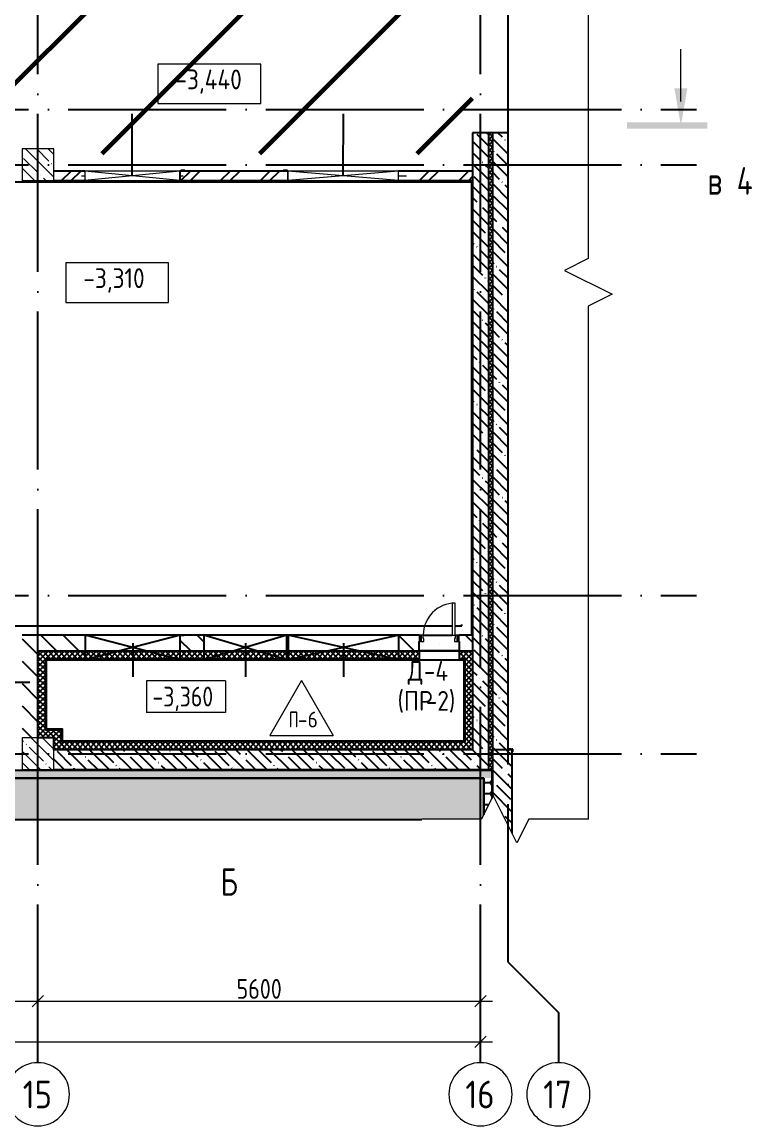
# Model space of a CAD drawing. Header units: millimetres. Extents: x -68946 to 288321, y -402657 to 324925.
# Drawn here: x 61564 to 70798, y 155941 to 169902 of the extents above; entities that cross this region are included whole.
import ezdxf

# ---------------------------------------------------------------- set-up
doc = ezdxf.new("R2010")
doc.units = ezdxf.units.MM
doc.linetypes.add('ADSK_Линия сетки', pattern=[2500, 2000, -250, 0, -250])
doc.linetypes.add('ADSK_Штриховая_ш3 п1_5', pattern=[22.5, 15, -7.5])
doc.layers.get('Defpoints').update_dxf_attribs({"color": 250})
for name, color, linetype, lineweight in [('3.4) ПТ-5         4 вып', 150, 'Continuous', 60), ('A-ANNO-DIMS', 250, 'Continuous', 9), ('A-ANNO-NOTE', 250, 'Continuous', 9), ('A-DETL-1', 250, 'Continuous', 53), ('A-DETL-GENF', 250, 'Continuous', 9), ('A-DETL-GENF-1', 250, 'Continuous', 5), ('A-DOOR', 250, 'Continuous', 5), ('A-DOOR-1', 250, 'Continuous', 13), ('A-DOOR-FRAM', 250, 'Continuous', 5), ('A-DOOR-IDEN', 7, 'Continuous', 9), ('A-FLOR-IDEN', 7, 'Continuous', 9), ('A-GENM-1', 250, 'Continuous', 5), ('A-GENM-2', 250, 'Continuous', 5), ('A-GLAZ-IDEN', 7, 'Continuous', 9), ('A-WALL', 250, 'Continuous', 9), ('A-WALL-1', 250, 'Continuous', 50), ('A-WALL-2', 250, 'Continuous', 5), ('A-WALL-IDEN', 7, 'Continuous', 9), ('G-ANNO-DIMS', 250, 'Continuous', 9), ('G-ANNO-SYMB-1', 250, 'Continuous', 40), ('G-ANNO-SYMB-2', 250, 'Continuous', 20), ('G-ANNO-SYMB-3', 250, 'Continuous', 9), ('I-WALL', 7, 'Continuous', 9), ('I-WALL-1', 250, 'Continuous', 5), ('S-COLS', 7, 'Continuous', 9), ('S-COLS-1', 250, 'Continuous', 5), ('S-COLS-2', 250, 'Continuous', 5), ('Оси', 250, 'Continuous', 9), ('Оси-1', 250, 'ADSK_Линия сетки', 9)]:
    doc.layers.add(name, color=color, linetype=linetype, lineweight=lineweight)
doc.layers.add('A-AREA-1', color=4, linetype='ADSK_Штриховая_ш3 п1_5', lineweight=25, true_color=0x00ffff)
doc.layers.add('A-GLAZ-1', color=7, linetype='Continuous', lineweight=5, true_color=0x7f7f7f)
doc.styles.add('GOST Common', font='', dxfattribs={"width": 0.9, "height": 350})
doc.styles.add('GOST Common_1', font='', dxfattribs={"width": 0.9, "height": 250})
doc.styles.add('GOST Common_2', font='', dxfattribs={"width": 0.8, "height": 350})
doc.styles.add('ISOCPEUR', font='isocpeur.ttf', dxfattribs={"width": 0.8, "height": 100})
doc.styles.add('ISOCPEUR_1', font='isocpeur.ttf', dxfattribs={"width": 0.9, "height": 250})
doc.styles.add('А3', font='ГОСТ тип А.ttf')
doc.styles.get('GOST Common').set_extended_font_data('GOST Common')
doc.styles.get('GOST Common_1').set_extended_font_data('GOST Common')
doc.styles.get('GOST Common_2').set_extended_font_data('GOST Common')
doc.dimstyles.new('ADSK_Основной_2_5_мм_1', dxfattribs={"dimscale": 304.8, "dimtxt": 0.824897, "dimasz": 0.463911, "dimexe": 0.492126, "dimexo": 0.001615, "dimgap": 0.098425, "dimtad": 1, "dimdec": 0, "dimlfac": 304.8, "dimdsep": 46, "dimtxsty": 'GOST Common_1', "dimblk1": 'OBLIQUE', "dimblk2": 'OBLIQUE', "dimsah": 1, "dimcen": 0.09, "dimdle": 0.492126, "dimazin": 0, "dimtfac": 1, "dimtdec": 4, "dimtix": 1, "dimtmove": 1, "dimatfit": 3, "dimfxl": 1, "dimtvp": 1, "dimtolj": 1, "dimtzin": 0, "dimlwd": 9, "dimlwe": 9, "dimarcsym": 2})
pattern_1 = [(0, (-1785.76, 117122.59), (120.968, 69.841), [80.645, -161.29]), (120, (-1785.76, 117122.59), (-120.96808, 69.84086), [80.645, -161.29]), (60, (-1785.76, 117122.59), (-8e-05, 139.68186), [0, -161.29, 80.645, 0])]
pattern_2 = [(135, (-1785.76, 117122.59), (-142.5612, -142.5612), []), (135, (-1643.2, 117122.59), (-142.5612, -142.5612), [252.016, -50.403, 3.353, -47.05])]
pattern_3 = [(135, (-1785.76, 117122.59), (-141.42136, -141.42136), [])]

# ---------------------------------------------------------------- blocks, each defined once
blk = doc.blocks.new('BSC_Колонна _Прямоугольная - 400x400-V10-АР1_Кладочный план подвала_ Секция 1')
at = {"layer": 'S-COLS-1'}
h = blk.add_hatch(dxfattribs=at)
h.set_pattern_fill('FP_19', color=256, style=0, pattern_type=2)
h.set_pattern_definition([(135, (-63550, -43525), (-142.5619, -142.5619), []), (135, (-63407.44, -43525), (-142.5619, -142.5619), [252.016, -50.403, 3.353, -47.05])])
h.paths.add_polyline_path([(-200, -200), (200, -200), (200, 200), (-200, 200), (-200, 110)])
at = {"layer": 'S-COLS-2'}
for p, q in [((200, 200), (-200, 200)), ((-200, 200), (-200, -200)), ((200, -200), (200, 200)), ((-200, -200), (200, -200))]:
    blk.add_line(p, q, dxfattribs=at)
blk = doc.blocks.new('BSC_Колонна _Прямоугольная - 400x400-V11-АР1_Кладочный план подвала_ Секция 1')
at = {"layer": 'S-COLS-1'}
h = blk.add_hatch(dxfattribs=at)
h.set_pattern_fill('FP_20', color=256, style=0, pattern_type=2)
h.set_pattern_definition([(135, (-63550, -50975), (-142.5619, -142.5619), []), (135, (-63407.44, -50975), (-142.5619, -142.5619), [252.016, -50.403, 3.353, -47.05])])
h.paths.add_polyline_path([(-200, -200), (200, -200), (200, 200), (-200, 200), (-200, -68)])
at = {"layer": 'S-COLS-2'}
for p, q in [((200, 200), (-200, 200)), ((-200, 200), (-200, -200)), ((200, -200), (200, 200)), ((-200, -200), (200, -200))]:
    blk.add_line(p, q, dxfattribs=at)
blk = doc.blocks.new('_Wn_-As_OpeningMEP_wall__Rectangular - _Wn_-As_OpeningMEP_wall__Rectangular-40489469-АР1_Кладочный план подвала_ Секция 1')
at = {"layer": 'A-DETL-GENF'}
for p, q in [((700, 60), (-700, 60)), ((-700, 60), (-700, -60)), ((700, -60), (700, 60)), ((-700, -60), (700, -60))]:
    blk.add_line(p, q, dxfattribs=at)
at = {"layer": 'A-DETL-GENF-1'}
for p, q in [((700, -60), (-700, 60)), ((700, 60), (-700, -60)), ((-700, 60), (-700, -60)), ((700, -60), (700, 60))]:
    blk.add_line(p, q, dxfattribs=at)
blk = doc.blocks.new('_Wn_-As_OpeningMEP_wall__Rectangular - _Wn_-As_OpeningMEP_wall__Rectangular-40489479-АР1_Кладочный план подвала_ Секция 1')
at = {"layer": 'A-DETL-GENF'}
for p, q in [((600, 60), (-600, 60)), ((-600, 60), (-600, -60)), ((600, -60), (600, 60)), ((-600, -60), (600, -60))]:
    blk.add_line(p, q, dxfattribs=at)
at = {"layer": 'A-DETL-GENF-1'}
for p, q in [((600, -60), (-600, 60)), ((600, 60), (-600, -60)), ((-600, 60), (-600, -60)), ((600, -60), (600, 60))]:
    blk.add_line(p, q, dxfattribs=at)
blk = doc.blocks.new('Дверь_СКБ_1Ст - СОШ_Дв_500x1250h_форкамеры-32518883-АР1_Кладочный план подвала_ Секция 1')
at = {"layer": 'A-DOOR'}
h = blk.add_hatch(dxfattribs=at)
h.set_pattern_fill('FP_63', color=256, style=0, pattern_type=2)
h.set_pattern_definition([(135, (2048.911, 164.685), (-14.14214, -14.14214), []), (225, (2048.911, 164.685), (14.14214, -14.14214), [])])
h.paths.add_polyline_path([(265, 20), (265, 100), (240, 100), (240, 20)])
at = {"layer": 'A-DOOR-FRAM'}
h = blk.add_hatch(dxfattribs=at)
h.set_pattern_fill('FP_64', color=256, style=0, pattern_type=2)
h.set_pattern_definition([(45, (-73.884, 164.685), (-14.1421, 14.1421), []), (135, (-73.884, 164.685), (-14.1421, -14.1421), [])])
h.paths.add_polyline_path([(-215, 20), (-215, 100), (-240, 100), (-240, 20)])
at = {"layer": 'A-DOOR'}
blk.add_arc((215, 100), 405, 90, 180, dxfattribs=at)
at = {"layer": 'A-DOOR-1'}
for p, q in [((215, 505), (175, 505)), ((175, 505), (175, 100)), ((215, 100), (215, 505)), ((175, 100), (215, 100))]:
    blk.add_line(p, q, dxfattribs=at)
at = {"layer": 'A-DOOR-FRAM'}
for p, q in [((-215, 100), (-240, 100)), ((-240, 100), (-240, 20)), ((-240, 20), (-215, 20)), ((-190, 100), (-215, 100)), ((-215, 100), (-215, 20)), ((-215, 20), (-215, 100)), ((-215, 20), (-180, 20)), ((-190, 60), (-190, 100)), ((-180, 60), (-190, 60)), ((-180, 20), (-180, 60)), ((215, 60), (205, 60)), ((205, 60), (205, 20)), ((205, 20), (240, 20)), ((215, 100), (215, 60)), ((240, 100), (215, 100)), ((240, 20), (240, 100)), ((265, 100), (240, 100)), ((240, 100), (240, 20)), ((240, 20), (265, 20)), ((265, 20), (265, 100))]:
    blk.add_line(p, q, dxfattribs=at)
blk = doc.blocks.new('Ом_Перемычка из уголков - A1-1_06 Ул 2-41028939-АР1_Кладочный план подвала_ Секция 1')
at = {"layer": 'A-GENM-2'}
blk.add_line((900, 0), (1000, 0), dxfattribs=at)
blk = doc.blocks.new('Ом_Перемычка из уголков - A1-0_79-34184134-АР1_Кладочный план подвала_ Секция 1')
at = {"layer": 'A-GENM-2'}
for p, q in [((-520, 0), (-475, 0)), ((725, 0), (770, 0))]:
    blk.add_line(p, q, dxfattribs=at)
blk = doc.blocks.new('ADSK_КолоннаНесущая_Швеллер_Гнутый_ГОСТ 8278-83 - 140х60х5_таб_1-V44-АР1_Кладочный план подвала_ Секция 1')
at = {"layer": 'S-COLS-2'}
for p, q in [((-11.2, -58), (-11.2, 58)), ((43.8, 70), (-4.2, 70)), ((-4.2, 65), (43.8, 65)), ((43.8, 65), (43.8, 70)), ((43.8, -65), (-4.2, -65)), ((-4.2, -70), (43.8, -70)), ((43.8, -70), (43.8, -65))]:
    blk.add_line(p, q, dxfattribs=at)
for centre, radius, start, end in [((-4.2, 58), 12, 90, 179.33188), ((-4.2, 58), 7, 90, 180), ((-4.2, -58), 12, 180.66812, 270), ((-4.2, -58), 7, 180, 270)]:
    blk.add_arc(centre, radius, start, end, dxfattribs=at)
blk = doc.blocks.new('ADSK_КолоннаНесущая_Швеллер_Гнутый_ГОСТ 8278-83 - 140х60х5_таб_1-32823743-АР1_Кладочный план подвала_ Секция 1')
at = {"layer": 'S-COLS-2'}
for p, q in [((-16.2, 58), (-16.2, -58)), ((-11.2, -58), (-11.2, 58)), ((43.8, 70), (-4.2, 70)), ((-4.2, 65), (43.8, 65)), ((43.8, 65), (43.8, 70)), ((43.8, -65), (-4.2, -65)), ((-4.2, -70), (43.8, -70)), ((43.8, -70), (43.8, -65))]:
    blk.add_line(p, q, dxfattribs=at)
for centre, radius, start, end in [((-4.2, 58), 12, 90, 180), ((-4.2, 58), 7, 90, 180), ((-4.2, -58), 12, 180, 270), ((-4.2, -58), 7, 180, 270)]:
    blk.add_arc(centre, radius, start, end, dxfattribs=at)
blk = doc.blocks.new('ADSK_КолоннаНесущая_Швеллер_Гнутый_ГОСТ 8278-83 - 200х50х4_таб_1 2-32855868-АР1_Кладочный план подвала_ Секция 1')
at = {"layer": 'S-COLS-2'}
for p, q in [((-10.1, 90), (-10.1, -90)), ((-6.1, -90), (-6.1, 90)), ((3.9, 100), (-0.1, 100)), ((-0.1, 96), (3.9, 96)), ((3.9, -96), (-0.1, -96)), ((-0.1, -100), (3.9, -100))]:
    blk.add_line(p, q, dxfattribs=at)
for centre, radius, start, end in [((-0.1, 90), 10, 90, 180), ((-0.1, 90), 6, 90, 180), ((-0.1, -90), 10, 180, 270), ((-0.1, -90), 6, 180, 270)]:
    blk.add_arc(centre, radius, start, end, dxfattribs=at)
blk = doc.blocks.new('ADSK_КолоннаНесущая_Швеллер_Гнутый_ГОСТ 8278-83 - 200х50х4_таб_1 2-32855871-АР1_Кладочный план подвала_ Секция 1')
at = {"layer": 'S-COLS-2'}
for p, q in [((-10.1, 90), (-10.1, -90)), ((-6.1, -90), (-6.1, 90)), ((39.9, 100), (-0.1, 100)), ((-0.1, 96), (39.9, 96)), ((39.9, 96), (39.9, 100)), ((39.9, -96), (-0.1, -96)), ((-0.1, -100), (39.9, -100)), ((39.9, -100), (39.9, -96))]:
    blk.add_line(p, q, dxfattribs=at)
for centre, radius, start, end in [((-0.1, 90), 10, 90, 180), ((-0.1, 90), 6, 90, 180), ((-0.1, -90), 10, 180, 270), ((-0.1, -90), 6, 180, 270)]:
    blk.add_arc(centre, radius, start, end, dxfattribs=at)
blk = doc.blocks.new('DET_L_Линия разрыва - М100-35340015-АР1_Кладочный план подвала_ Секция 1')
at = {"layer": 'A-DETL-GENF'}
for p, q in [((6640, -300), (6940, 300)), ((6940, 300), (7090, 0)), ((0, 0), (6490, 0)), ((6490, 0), (6640, -300)), ((7090, 0), (13580, 0))]:
    blk.add_line(p, q, dxfattribs=at)
blk = doc.blocks.new('DET_L_Линия разрыва - М100-35340012-АР1_Кладочный план подвала_ Секция 1')
at = {"layer": 'A-DETL-GENF'}
for p, q in [((902, 300), (752, 0)), ((1202, -300), (902, 300)), ((752, 0), (0, 0)), ((1352, 0), (1202, -300)), ((2105, 0), (1352, 0))]:
    blk.add_line(p, q, dxfattribs=at)
blk = doc.blocks.new('Ось сетки - Круг_Ø8 мм-39983606-АР1_Кладочный план подвала_ Секция 1')
at = {"layer": 'Оси'}
for start, end in [(360, 180), (180, 360)]:
    blk.add_arc((0, 0), 4, start, end, dxfattribs=at)
blk = doc.blocks.new('_Oblique')
at = {"color": 0, "linetype": 'ByBlock', "lineweight": -2}
blk.add_line((-0.5, -0.5), (0.5, 0.5), dxfattribs=at)
blk = doc.blocks.new('*D5927')
at = {"layer": 'A-ANNO-DIMS', "color": 0, "lineweight": 9, "transparency": 16777216}
for p, q in [((57264, 157617), (57264, 157368)), ((61764, 157617), (61764, 157368)), ((57114, 157518), (61914, 157518))]:
    blk.add_line(p, q, dxfattribs=at)
at = {"layer": 'Defpoints', "color": 0, "transparency": 16777216}
for p in [(57264, 157618), (61764, 157618), (61764, 157518)]:
    blk.add_point(p, dxfattribs=at)
at = {"layer": 'A-ANNO-DIMS', "color": 0, "lineweight": 9, "transparency": 16777216, "xscale": 141.4, "yscale": 141.4, "zscale": 141.4, "rotation": 180}
blk.add_blockref('_Oblique', (57264, 157518), dxfattribs=at)
at = {"layer": 'A-ANNO-DIMS', "color": 0, "lineweight": 9, "transparency": 16777216, "xscale": 141.4, "yscale": 141.4, "zscale": 141.4}
blk.add_blockref('_Oblique', (61764, 157518), dxfattribs=at)
at = {"layer": 'A-ANNO-DIMS', "color": 0, "lineweight": 25, "transparency": 16777216, "insert": (59514, 157674), "char_height": 251.4, "width": 782.41, "attachment_point": 5, "style": 'А3'}
blk.add_mtext('\\A1;4500', dxfattribs=at)
blk = doc.blocks.new('*D5928')
at = {"layer": 'A-ANNO-DIMS', "color": 0, "lineweight": 9, "transparency": 16777216}
for p, q in [((61764, 157617), (61764, 157368)), ((67364, 157617), (67364, 157368)), ((61614, 157518), (67514, 157518))]:
    blk.add_line(p, q, dxfattribs=at)
at = {"layer": 'Defpoints', "color": 0, "transparency": 16777216}
for p in [(61764, 157618), (67364, 157618), (67364, 157518)]:
    blk.add_point(p, dxfattribs=at)
at = {"layer": 'A-ANNO-DIMS', "color": 0, "lineweight": 9, "transparency": 16777216, "xscale": 141.4, "yscale": 141.4, "zscale": 141.4, "rotation": 180}
blk.add_blockref('_Oblique', (61764, 157518), dxfattribs=at)
at = {"layer": 'A-ANNO-DIMS', "color": 0, "lineweight": 9, "transparency": 16777216, "xscale": 141.4, "yscale": 141.4, "zscale": 141.4}
blk.add_blockref('_Oblique', (67364, 157518), dxfattribs=at)
at = {"layer": 'A-ANNO-DIMS', "color": 0, "lineweight": 25, "transparency": 16777216, "insert": (64564, 157674), "char_height": 251.4, "width": 756.84, "attachment_point": 5, "style": 'А3'}
blk.add_mtext('\\A1;5600', dxfattribs=at)
blk = doc.blocks.new('*D5929')
at = {"layer": 'A-ANNO-DIMS', "color": 0, "lineweight": 9, "transparency": 16777216}
for p, q in [((-1786, 157105), (-1786, 156855)), ((67364, 157105), (67364, 156855)), ((-1936, 157005), (67514, 157005))]:
    blk.add_line(p, q, dxfattribs=at)
at = {"layer": 'Defpoints', "color": 0, "transparency": 16777216}
for p in [(-1786, 157105), (67364, 157105), (67364, 157005)]:
    blk.add_point(p, dxfattribs=at)
at = {"layer": 'A-ANNO-DIMS', "color": 0, "lineweight": 9, "transparency": 16777216, "xscale": 141.4, "yscale": 141.4, "zscale": 141.4, "rotation": 180}
blk.add_blockref('_Oblique', (-1786, 157005), dxfattribs=at)
at = {"layer": 'A-ANNO-DIMS', "color": 0, "lineweight": 9, "transparency": 16777216, "xscale": 141.4, "yscale": 141.4, "zscale": 141.4}
blk.add_blockref('_Oblique', (67364, 157005), dxfattribs=at)
at = {"layer": 'A-ANNO-DIMS', "color": 0, "lineweight": 25, "transparency": 16777216, "insert": (32789, 157161), "char_height": 251.4, "width": 889.8, "attachment_point": 5, "style": 'А3'}
blk.add_mtext('\\A1;69150', dxfattribs=at)
blk = doc.blocks.new('Разрез - Номер вида сзади_3_5 мм-32550532-АР1_Кладочный план подвала_ Секция 1')
at = {"layer": 'G-ANNO-SYMB-3'}
for points in [[(9.8, 0.4), (9.8, -0.39), (-0.33, -0.39), (-0.33, 0.4)], [(2.18, -4.67), (3, 0), (3.82, -4.67)]]:
    blk.add_hatch(color=256, dxfattribs=at).paths.add_polyline_path(points)
at = {"layer": 'G-ANNO-SYMB-2'}
blk.add_line((3, -3), (3, -9.66), dxfattribs=at)
blk = doc.blocks.new('Высотные отметки - 10х4_h_-17668432-АР1_Кладочный план подвала_ Секция 1')
at = {"layer": 'G-ANNO-DIMS'}
for p, q in [((-5, 4), (-5, 0)), ((5, 4), (-5, 4)), ((5, 4), (5, 0)), ((5, 0), (-5, 0))]:
    blk.add_line(p, q, dxfattribs=at)
blk = doc.blocks.new('Высотные отметки - Рамка-32693647-АР1_Кладочный план подвала_ Секция 1')
at = {"layer": 'A-ANNO-NOTE'}
for p, q in [((-6.5, 0), (-6.5, 5)), ((-6.5, 5), (6.5, 5)), ((6.5, 5), (6.5, 0)), ((6.5, 0), (-6.5, 0))]:
    blk.add_line(p, q, dxfattribs=at)
blk = doc.blocks.new('AAR_СКБ_Марка_Перекрытия - Марка пола-17325028-АР1_Кладочный план подвала_ Секция 1')
at = {"layer": 'A-FLOR-IDEN'}
for p, q in [((0, 6.93), (-4, 0)), ((0, 6.93), (4, 0)), ((-4, 0), (4, 0))]:
    blk.add_line(p, q, dxfattribs=at)

msp = doc.modelspace()

# ---------------------------------------------------------------- hatches: boundary and pattern name
at = {"lineweight": 25}
h = msp.add_hatch(dxfattribs=at)
h.set_pattern_fill('ANSI37', color=256, scale=15)
h.set_pattern_definition([(45, (-1785.757, 117122.59), (-33.67596, 33.67596), []), (135, (-1785.757, 117122.59), (-33.67596, -33.67596), [])])
h.paths.add_polyline_path([(62964.2427, 161947.5882), (61764.2427, 161947.5882), (61764.2427, 160847.5882), (61964.2426, 160847.5882), (61964.2426, 160697.5882), (67264.2427, 160697.5882), (67264.2427, 161947.5882), (67094.2427, 161947.5882), (67094.2427, 161847.5882), (67164.2427, 161847.5882), (67164.2427, 160797.5882), (62064.2426, 160797.5882), (62064.2426, 160947.5882), (61864.2427, 160947.5882), (61864.2426, 161847.5882), (62964.2427, 161847.5882)])
h.paths.add_polyline_path([(63475.804, 161947.5882), (62964.2427, 161947.5882), (62964.2427, 161847.5882), (63475.804, 161847.5882)], flags=17)
h.paths.add_polyline_path([(64389.2427, 161947.5882), (63475.804, 161947.5882), (63475.804, 161847.5882), (64389.2427, 161847.5882)], flags=17)
h.paths.add_polyline_path([(65629.2427, 161947.5882), (64389.2427, 161947.5882), (64389.2427, 161847.5882), (65629.2427, 161847.5882)], flags=17)
h.paths.add_polyline_path([(66589.2427, 161947.5882), (65629.2427, 161947.5882), (65629.2427, 161847.5882), (66589.2427, 161847.5882)], flags=17)
at = {"layer": '3.4) ПТ-5         4 вып'}
h = msp.add_hatch(dxfattribs=at)
h.set_pattern_fill('ANSI31', color=256, scale=444)
h.paths.add_polyline_path([(67264.2427, 175297.5882), (52764.2427, 175297.5882), (52764.2427, 168239.3071), (67264.2427, 168239.3071)])
at = {"layer": 'A-DETL-GENF-1', "lineweight": 25}
h = msp.add_hatch(dxfattribs=at)
h.set_pattern_fill('FP_66', color=256, style=0, pattern_type=2)
h.set_pattern_definition([(135, (-1361.5, 117122.6), (-424.2641, 3e-14), [600, 0, 0, 0]), (45, (-1785.76, 117122.6), (-424.2641, 0), [600, 0, 0, 0]), (45, (-1785.76, 117334.72), (-424.2641, 0), [150, -450]), (135, (-1467.56, 117440.8), (-424.2641, 3e-14), [150, -450]), (45, (-1467.56, 117228.65), (-424.2641, 0), [150, -450]), (135, (-1573.63, 117122.6), (-424.2641, 3e-14), [150, -450])])
h.paths.add_polyline_path([(66623.618, 159817.5882), (66623.618, 159820.418), (67375.9266, 159820.418), (67404.2427, 159877.0501), (67404.2427, 160337.5882), (-2095.7793, 160337.5882), (-2095.7793, 175807.5888), (7424.2207, 175807.5888), (7424.2207, 172857.5877), (11654.2804, 172857.5877), (11654.2804, 175807.5888), (67874.2427, 175807.5888), (67874.2427, 172857.5882), (68728.2351, 172857.5882), (68728.2351, 173377.5882), (68394.2427, 173377.5882), (68394.2427, 176327.5888), (11134.2804, 176327.5888), (11134.2804, 173377.5877), (7944.2207, 173377.5877), (7944.2207, 176327.5888), (-2615.7793, 176327.5888), (-2615.7793, 159817.5882), (64316.105, 159817.5882)])
at = {"layer": 'A-WALL', "lineweight": 25}
for points in [[(67506.2427, 160439.5882), (67514.2427, 160439.5882), (67514.2427, 160447.5882), (-1993.7793, 160447.5882), (-1993.7793, 160439.5882), (66714.6693, 160439.5882)], [(67506.2427, 160081.0501), (67514.2427, 160097.0501), (67514.2427, 160439.5882), (67506.2427, 160439.5882), (67506.2427, 160120.418)]]:
    msp.add_hatch(color=256, dxfattribs=at).paths.add_polyline_path(points)
at = {"layer": 'A-WALL-2', "lineweight": 25}
h = msp.add_hatch(dxfattribs=at)
h.set_pattern_fill('FP_2', color=256, style=0, pattern_type=2)
h.set_pattern_definition(pattern_1)
h.paths.add_polyline_path([(67406.2427, 160339.5882), (67506.2427, 160339.5882), (67506.2427, 160439.5882), (-2093.7793, 160439.5882), (-2093.7793, 160339.5882), (66714.6693, 160339.5882)])
h = msp.add_hatch(dxfattribs=at)
h.set_pattern_fill('FP_2', color=256, style=0, pattern_type=2)
h.set_pattern_definition(pattern_1)
h.paths.add_polyline_path([(67406.2427, 159881.0501), (67506.2427, 160081.0501), (67506.2427, 160339.5882), (67406.2427, 160339.5882), (67406.2427, 160120.418)])
at = {"layer": 'I-WALL-1', "lineweight": 25}
h = msp.add_hatch(dxfattribs=at)
h.set_pattern_fill('FP_1', color=256, style=0, pattern_type=2)
h.set_pattern_definition(pattern_2)
h.paths.add_polyline_path([(67464.2427, 160697.5882), (67464.2427, 168502.5888), (67264.2427, 168502.5888), (67264.2427, 160697.5882)])
h = msp.add_hatch(dxfattribs=at)
h.set_pattern_fill('FP_52', color=256, style=0, pattern_type=2)
h.set_pattern_definition([(45, (-1785.757, 117122.59), (-35.35534, 35.35534), []), (135, (-1785.757, 117122.59), (-35.35534, -35.35534), [])])
h.paths.add_polyline_path([(67464.2427, 160447.5882), (67514.2427, 160447.5882), (67514.2427, 168502.5888), (67464.2427, 168502.5888), (67464.2427, 160757.2813)])
h = msp.add_hatch(dxfattribs=at)
h.set_pattern_fill('FP_1', color=256, style=0, pattern_type=2)
h.set_pattern_definition(pattern_2)
h.paths.add_polyline_path([(67514.2427, 160697.5882), (67714.2427, 160697.5882), (67714.2427, 168502.5888), (67514.2427, 168502.5888), (67514.2427, 160757.2813)])
h = msp.add_hatch(dxfattribs=at)
h.set_pattern_fill('FP_8', color=256, style=0, pattern_type=2)
h.set_pattern_definition([(45, (-1785.76, 117122.6), (-251.4472, 251.4472), []), (45, (-1785.76, 117503.6), (-251.4472, 251.4472), [])])
h.paths.add_polyline_path([(67264.2427, 167897.5877), (67264.2427, 168017.5877), (66328.2308, 168017.5877), (66328.2308, 167897.5877)])
h.paths.add_polyline_path([(64928.2308, 167897.5877), (64928.2308, 168017.5877), (63559.2526, 168017.5877), (63559.2526, 167897.5877), (64316.105, 167897.5877)])
h.paths.add_polyline_path([(62359.2526, 167897.5877), (62359.2526, 168017.5877), (61964.2426, 168017.5877), (61964.2426, 167897.5877)])
h = msp.add_hatch(dxfattribs=at)
h.set_pattern_fill('FP_62', color=256, style=0, pattern_type=2)
h.set_pattern_definition(pattern_3)
h.paths.add_polyline_path([(61764.2427, 160847.5882), (61764.2427, 162147.5882), (61564.2427, 162147.5882), (61564.2427, 160847.5882)])
h = msp.add_hatch(dxfattribs=at)
h.set_pattern_fill('FP_62', color=256, style=0, pattern_type=2)
h.set_pattern_definition(pattern_3)
h.paths.add_polyline_path([(66329.2427, 161947.5882), (66589.2427, 161947.5882), (66589.2427, 162147.5882), (66329.2427, 162147.5882), (66329.2427, 162067.5882)])
h.paths.add_polyline_path([(67264.2427, 161947.5882), (67264.2427, 162147.5882), (67094.2427, 162147.5882), (67094.2427, 161947.5882)])
h.paths.add_polyline_path([(64914.2427, 161947.5882), (64929.2427, 161947.5882), (64929.2427, 162147.5882), (64914.2427, 162147.5882)])
h.paths.add_polyline_path([(63564.2427, 161947.5882), (63864.2427, 161947.5882), (63864.2427, 162147.5882), (63564.2427, 162147.5882), (63564.2427, 162119.0168)])
h.paths.add_polyline_path([(62364.2427, 161947.5882), (62364.2427, 162147.5882), (61764.2427, 162147.5882), (61764.2427, 161947.5882)])
h = msp.add_hatch(dxfattribs=at)
h.set_pattern_fill('FP_1', color=256, style=0, pattern_type=2)
h.set_pattern_definition(pattern_2)
h.paths.add_polyline_path([(67464.2427, 160447.5882), (67464.2427, 160697.5882), (61964.2426, 160697.5882), (61964.2426, 160447.5882), (66714.6693, 160447.5882)])
h = msp.add_hatch(dxfattribs=at)
h.set_pattern_fill('FP_1', color=256, style=0, pattern_type=2)
h.set_pattern_definition(pattern_2)
h.paths.add_polyline_path([(67764.2427, 159643.7858), (67764.2427, 160697.5882), (67514.2427, 160697.5882), (67514.2427, 160097.0501), (67525.9266, 160120.418), (67675.9266, 159820.418)])

# ---------------------------------------------------------------- linework, layer by layer
at = {"lineweight": 25}
for p, q in [((66589.2427, 161947.5882), (66589.2427, 161837.5882)), ((67094.2427, 161947.5882), (67094.2427, 161837.5882))]:
    msp.add_line(p, q, dxfattribs=at)
for points in [[(61964.2426, 160697.5882), (61964.2426, 160847.5882), (61764.2427, 160847.5882), (61764.2426, 161947.5882), (67264.2427, 161947.5882), (67264.2427, 160697.5882), (61964.2426, 160697.5882)], [(67094.2427, 161847.5882), (67164.2427, 161847.5882), (67164.2427, 160797.5882), (62064.2426, 160797.5882), (62064.2426, 160947.5882), (61864.2427, 160947.5882), (61864.2426, 161847.5882), (66589.2427, 161847.5882)]]:
    msp.add_lwpolyline(points, dxfattribs=at)
msp.add_lwpolyline([(62074.2426, 160807.5882), (62074.2426, 160957.5882), (61874.2427, 160957.5882), (61874.2426, 161837.5882), (67154.2427, 161837.5882), (67154.2427, 160807.5882)], close=True, dxfattribs=at)
at = {"layer": 'A-AREA-1', "lineweight": 25}
for p, q in [((67774.2427, 160707.5882), (67719.2427, 160707.5882)), ((67774.2427, 160672.5882), (67774.2427, 160707.5882))]:
    msp.add_line(p, q, dxfattribs=at)
at = {"layer": 'A-DETL-1', "lineweight": 25}
for p, q in [((67404.2427, 160337.5882), (-2095.7793, 160337.5882)), ((67404.2427, 159877.0501), (67404.2427, 160337.5882)), ((-2615.7793, 159817.5882), (66623.618, 159817.5882))]:
    msp.add_line(p, q, dxfattribs=at)
at = {"layer": 'A-DETL-GENF', "lineweight": 25}
for p, q in [((63564.2427, 162147.5882), (62364.2427, 162147.5882)), ((62364.2427, 162147.5882), (62364.2427, 161837.5882)), ((63564.2427, 161837.5882), (63564.2427, 162147.5882)), ((64914.2427, 162147.5882), (63864.2427, 162147.5882)), ((63864.2427, 162147.5882), (63864.2427, 161837.5882)), ((64914.2427, 161837.5882), (64914.2427, 162147.5882)), ((66329.2427, 162147.5882), (64929.2427, 162147.5882)), ((64929.2427, 162147.5882), (64929.2427, 161837.5882)), ((66329.2427, 161837.5882), (66329.2427, 162147.5882)), ((62364.2427, 161947.5882), (63564.2427, 161947.5882)), ((63864.2427, 161947.5882), (64914.2427, 161947.5882)), ((64929.2427, 161947.5882), (66329.2427, 161947.5882))]:
    msp.add_line(p, q, dxfattribs=at)
at = {"layer": 'A-DETL-GENF-1', "lineweight": 25}
for p, q in [((63564.2427, 161837.5882), (62364.2427, 162147.5882)), ((63564.2427, 162147.5882), (62364.2427, 161837.5882)), ((62364.2427, 162147.5882), (62364.2427, 161837.5882)), ((63564.2427, 161837.5882), (63564.2427, 162147.5882)), ((64914.2427, 161837.5882), (63864.2427, 162147.5882)), ((64914.2427, 162147.5882), (63864.2427, 161837.5882)), ((63864.2427, 162147.5882), (63864.2427, 161947.5882)), ((64914.2427, 161947.5882), (64914.2427, 162147.5882)), ((66329.2427, 161837.5882), (64929.2427, 162147.5882)), ((66329.2427, 162147.5882), (64929.2427, 161837.5882)), ((64929.2427, 162147.5882), (64929.2427, 161947.5882)), ((66329.2427, 161947.5882), (66329.2427, 162147.5882))]:
    msp.add_line(p, q, dxfattribs=at)
at = {"layer": 'A-DOOR-IDEN', "lineweight": 25}
msp.add_line((66841.7427, 162047.5882), (66841.2853, 162047.5882), dxfattribs=at)
at = {"layer": 'A-GLAZ-IDEN', "lineweight": 25}
for p, q in [((62959.2526, 167957.5877), (62959.2526, 168740.7385)), ((65628.2308, 167957.5877), (65630.257, 168740.7385)), ((62964.2427, 162047.5882), (62964.2427, 161619.4897)), ((64389.2427, 162047.5882), (64389.2427, 161619.4897)), ((65629.2427, 162047.5882), (65629.2427, 161619.4897))]:
    msp.add_line(p, q, dxfattribs=at)
at = {"layer": 'A-WALL-1', "lineweight": 25}
for p, q in [((67264.2427, 168502.5888), (67264.2427, 160697.5882)), ((67714.2427, 168502.5888), (67264.2427, 168502.5888)), ((67464.2427, 168502.5888), (67464.2427, 160447.5882)), ((67514.2427, 168502.5888), (67514.2427, 160097.0501)), ((67714.2427, 160697.5882), (67714.2427, 168502.5888)), ((62359.2526, 168017.5877), (61964.2426, 168017.5877)), ((64928.2308, 168017.5877), (63559.2526, 168017.5877)), ((67264.2427, 168017.5877), (66328.2308, 168017.5877)), ((61964.2426, 167897.5877), (62359.2526, 167897.5877)), ((63559.2526, 167897.5877), (64928.2308, 167897.5877)), ((66328.2308, 167897.5877), (67264.2427, 167897.5877)), ((62364.2427, 162147.5882), (61564.2427, 162147.5882)), ((63864.2427, 162147.5882), (63564.2427, 162147.5882)), ((64929.2427, 162147.5882), (64914.2427, 162147.5882)), ((66589.2427, 162147.5882), (66329.2427, 162147.5882)), ((67264.2427, 162147.5882), (67094.2427, 162147.5882)), ((61764.2427, 160847.5882), (61764.2427, 161947.5882)), ((61764.2427, 161947.5882), (62364.2427, 161947.5882)), ((63564.2427, 161947.5882), (63864.2427, 161947.5882)), ((64914.2427, 161947.5882), (64929.2427, 161947.5882)), ((66329.2427, 161947.5882), (66589.2427, 161947.5882)), ((66589.2427, 161947.5882), (66589.2427, 162067.5882)), ((67094.2427, 162067.5882), (67094.2427, 161947.5882)), ((67094.2427, 161947.5882), (67264.2427, 161947.5882)), ((67264.2427, 160697.5882), (61964.2426, 160697.5882)), ((67764.2427, 160697.5882), (67514.2427, 160697.5882)), ((67764.2427, 159643.7858), (67764.2427, 160697.5882)), ((-1993.7793, 160439.5882), (67506.2427, 160439.5882)), ((61964.2426, 160447.5882), (67514.2427, 160447.5882)), ((61964.2426, 160447.5882), (67464.2427, 160447.5882)), ((67506.2427, 160439.5882), (67506.2427, 160081.0501)), ((-2095.7793, 160339.5882), (67406.2427, 160339.5882)), ((67406.2427, 160339.5882), (67406.2427, 159881.0501))]:
    msp.add_line(p, q, dxfattribs=at)
at = {"layer": 'A-WALL-IDEN', "lineweight": 25}
msp.add_line((61664.2427, 161551.0235), (61112.8773, 161551.0235), dxfattribs=at)
at = {"layer": 'I-WALL', "lineweight": 25}
for p, q in [((52979.2816, 167882.5877), (67249.2427, 167882.5877)), ((67249.2427, 167882.5877), (67249.2427, 162147.5882)), ((61429.2526, 162267.5882), (67004.2427, 162267.5882)), ((67044.2427, 162267.5882), (67129.2427, 162267.5882)), ((67129.2427, 162267.5882), (67129.2427, 162282.5882)), ((66639.2427, 162147.5882), (67004.2427, 162147.5882)), ((67094.2427, 161947.5882), (66589.2427, 161947.5882))]:
    msp.add_line(p, q, dxfattribs=at)
at = {"layer": 'Оси', "lineweight": 25}
for p, q in [((67714.2427, 158010.9014), (68349.2427, 157375.9014)), ((68349.2427, 157375.9014), (68349.2427, 156740.9014))]:
    msp.add_line(p, q, dxfattribs=at)
at = {"layer": 'Оси-1', "lineweight": 25}
for p, q in [((61764.2426, 156740.9014), (61764.2426, 178828.0609)), ((67714.2427, 158010.9014), (67714.2427, 178828.0609)), ((67364.2427, 156740.9014), (67364.2427, 177558.0609)), ((-5355.3086, 168797.5882), (70097.2201, 168797.5882)), ((-5355.3086, 168097.5882), (70097.2201, 168097.5882)), ((-5355.3086, 162647.5882), (70097.2201, 162647.5882)), ((-5355.3086, 160647.5882), (70097.2201, 160647.5882))]:
    msp.add_line(p, q, dxfattribs=at)

# ---------------------------------------------------------------- block references
at = {"layer": 'A-DETL-GENF', "lineweight": 25, "rotation": 269.9999999999999}
msp.add_blockref('DET_L_Линия разрыва - М100-35340015-АР1_Кладочный план подвала_ Секция 1', (68728.2351, 173400.418), dxfattribs=at)
at = {"layer": 'A-DETL-GENF', "lineweight": 25}
msp.add_blockref('DET_L_Линия разрыва - М100-35340012-АР1_Кладочный план подвала_ Секция 1', (66623.618, 159820.418), dxfattribs=at)
at = {"layer": 'A-DOOR', "lineweight": 25}
msp.add_blockref('Дверь_СКБ_1Ст - СОШ_Дв_500x1250h_форкамеры-32518883-АР1_Кладочный план подвала_ Секция 1', (66829.2427, 162047.5882), dxfattribs=at)
at = {"layer": 'A-FLOR-IDEN', "lineweight": 25, "xscale": 99.99999999999993, "yscale": 99.99999999999993, "zscale": 99.99999999999993}
msp.add_blockref('AAR_СКБ_Марка_Перекрытия - Марка пола-17325028-АР1_Кладочный план подвала_ Секция 1', (65098.4248, 160880.1141), dxfattribs=at)
at = {"layer": 'A-GENM-1', "lineweight": 25}
for name, p in [('Ом_Перемычка из уголков - A1-0_79-34184134-АР1_Кладочный план подвала_ Секция 1', (62834.2526, 167957.5877)), ('Ом_Перемычка из уголков - A1-1_06 Ул 2-41028939-АР1_Кладочный план подвала_ Секция 1', (65428.2308, 167957.5877))]:
    msp.add_blockref(name, p, dxfattribs=at)
at = {"layer": 'A-GLAZ-1', "lineweight": 25}
for name, p in [('_Wn_-As_OpeningMEP_wall__Rectangular - _Wn_-As_OpeningMEP_wall__Rectangular-40489479-АР1_Кладочный план подвала_ Секция 1', (62959.2526, 167957.5877)), ('_Wn_-As_OpeningMEP_wall__Rectangular - _Wn_-As_OpeningMEP_wall__Rectangular-40489469-АР1_Кладочный план подвала_ Секция 1', (65628.2308, 167957.5877))]:
    msp.add_blockref(name, p, dxfattribs=at)
at = {"layer": 'G-ANNO-DIMS', "lineweight": 25, "extrusion": (0, 0, -1), "xscale": 99.99999999999993, "yscale": 99.99999999999993, "zscale": 99.99999999999993, "rotation": 180}
for p in [(-63933.0695, 169369.9278), (-62767.8361, 166856.0086)]:
    msp.add_blockref('Высотные отметки - Рамка-32693647-АР1_Кладочный план подвала_ Секция 1', p, dxfattribs=at)
at = {"layer": 'G-ANNO-DIMS', "lineweight": 25, "xscale": 99.99999999999993, "yscale": 99.99999999999993, "zscale": 99.99999999999993}
msp.add_blockref('Высотные отметки - 10х4_h_-17668432-АР1_Кладочный план подвала_ Секция 1', (63638.4663, 161169.31), dxfattribs=at)
at = {"layer": 'G-ANNO-SYMB-1', "lineweight": 25, "xscale": 99.99999999999993, "yscale": 99.99999999999993, "zscale": 99.99999999999993, "rotation": 180}
msp.add_blockref('Разрез - Номер вида сзади_3_5 мм-32550532-АР1_Кладочный план подвала_ Секция 1', (70199.1136, 168595.0989), dxfattribs=at)
at = {"layer": 'S-COLS', "lineweight": 25}
for name, p in [('BSC_Колонна _Прямоугольная - 400x400-V11-АР1_Кладочный план подвала_ Секция 1', (61764.2426, 168097.5877)), ('ADSK_КолоннаНесущая_Швеллер_Гнутый_ГОСТ 8278-83 - 140х60х5_таб_1-32823743-АР1_Кладочный план подвала_ Секция 1', (63581.4427, 167957.5877)), ('ADSK_КолоннаНесущая_Швеллер_Гнутый_ГОСТ 8278-83 - 200х50х4_таб_1 2-32855871-АР1_Кладочный план подвала_ Секция 1', (63575.3427, 162047.5882)), ('BSC_Колонна _Прямоугольная - 400x400-V10-АР1_Кладочный план подвала_ Секция 1', (61764.2426, 160647.5882))]:
    msp.add_blockref(name, p, dxfattribs=at)
at = {"layer": 'S-COLS', "lineweight": 25, "rotation": 180}
for name, p in [('ADSK_КолоннаНесущая_Швеллер_Гнутый_ГОСТ 8278-83 - 140х60х5_таб_1-V44-АР1_Кладочный план подвала_ Секция 1', (64912.083, 167957.5877)), ('ADSK_КолоннаНесущая_Швеллер_Гнутый_ГОСТ 8278-83 - 200х50х4_таб_1 2-32855868-АР1_Кладочный план подвала_ Секция 1', (64918.1427, 162047.5882))]:
    msp.add_blockref(name, p, dxfattribs=at)
at = {"layer": 'Оси', "lineweight": 25, "xscale": 99.99999999999993, "yscale": 99.99999999999993, "zscale": 99.99999999999993}
for p in [(61764.2426, 156340.9014), (67364.2427, 156340.9014), (68349.2427, 156340.9014)]:
    msp.add_blockref('Ось сетки - Круг_Ø8 мм-39983606-АР1_Кладочный план подвала_ Секция 1', p, dxfattribs=at)

# ---------------------------------------------------------------- texts
at = {"layer": 'A-DOOR-IDEN', "lineweight": 25, "char_height": 250, "attachment_point": 1, "style": 'GOST Common_1'}
for s, insert, width in [('\\fGOST Common|b0|i0|c204|p34|;\\W.9;Д', (66444.437, 161820.2566), 245.316375), ('-4 ', (66646.8433, 161820.2566), 613.290937), ('(ПР', (66314.5676, 161441.9131), 432.91125), ('-2)', (66671.7551, 161441.9131), 497.847937)]:
    msp.add_mtext(s, dxfattribs=dict(at, insert=insert, width=width))
at = {"layer": 'A-FLOR-IDEN', "lineweight": 25, "char_height": 200, "attachment_point": 1, "style": 'ISOCPEUR_1'}
for s, insert, width in [('\\fISOCPEUR|b0|i0|c204|p34|;\\W.7;П', (64938.1675, 161180.9844), 140.295312), ('-6', (65053.9227, 161180.9844), 404.0505)]:
    msp.add_mtext(s, dxfattribs=dict(at, insert=insert, width=width))
at = {"layer": 'G-ANNO-DIMS', "lineweight": 25, "char_height": 250, "attachment_point": 1}
for s, insert, width, line_spacing_factor, style in [('-3,440', (63504.3935, 169301.6369), 1028.822569, 1.022761, 'GOST Common_1'), ('-3,310', (62339.16, 166787.7176), 1028.822569, 1.022761, 'GOST Common_1'), ('-3,360', (63213.9572, 161495.924), 1018.821761, 1.149209, 'ISOCPEUR')]:
    msp.add_mtext(s, dxfattribs=dict(at, insert=insert, width=width, line_spacing_factor=line_spacing_factor, style=style))
at = {"layer": 'G-ANNO-SYMB-3', "lineweight": 25, "char_height": 350, "attachment_point": 1, "style": 'GOST Common_2'}
for s, insert, width in [('\\fGOST Common|b0|i0|c204|p34|;\\W.8;в', (70235.95, 168067.4047), 243.713), (' 4', (70437.0334, 168067.4047), 391.2235), ('\\fGOST Common|b0|i0|c204|p34|;\\W.8;Б', (64076.8036, 159201.6869), 275.7805)]:
    msp.add_mtext(s, dxfattribs=dict(at, insert=insert, width=width))
at = {"layer": 'Оси', "lineweight": 25, "char_height": 350, "width": 461.772, "attachment_point": 1, "style": 'GOST Common'}
for s, insert in [('15', (61573.062, 156513.4348)), ('16', (67173.062, 156513.4348)), ('17', (68158.062, 156513.4348))]:
    msp.add_mtext(s, dxfattribs=dict(at, insert=insert))

# ---------------------------------------------------------------- dimensions: what is measured, and where the dimension line sits
at = {"layer": 'A-ANNO-DIMS', "lineweight": 25}
for base, p1, p2, override, picture, middle in [((61764.2426, 157517.9208), (57264.2427, 157617.9057), (61764.2426, 157617.9057), {"dimlfac": 1, "dimpost": '<>', "dimtxsty": 'А3', "dimfxl": 4499.999976}, '*D5927', (59514.2427, 157673.6351)), ((67364.2427, 157517.9208), (61764.2426, 157617.9057), (67364.2427, 157617.9057), {"dimlfac": 1, "dimpost": '<>', "dimtxsty": 'А3', "dimfxl": 5600.000024}, '*D5928', (64564.2427, 157673.6351)), ((67364.2427, 157005.1755), (-1785.7573, 157105.1604), (67364.2427, 157105.1604), {"dimlfac": 1, "dimpost": '<>', "dimtxsty": 'А3', "dimfxl": 69150}, '*D5929', (32789.2427, 157160.8899))]:
    dim = msp.add_linear_dim(base=base, p1=p1, p2=p2, dimstyle='ADSK_Основной_2_5_мм_1', override=override, dxfattribs=at)
    dim.commit()
    dim.dimension.update_dxf_attribs({"geometry": picture, "text_midpoint": middle})

doc.saveas('drawing.dxf')
